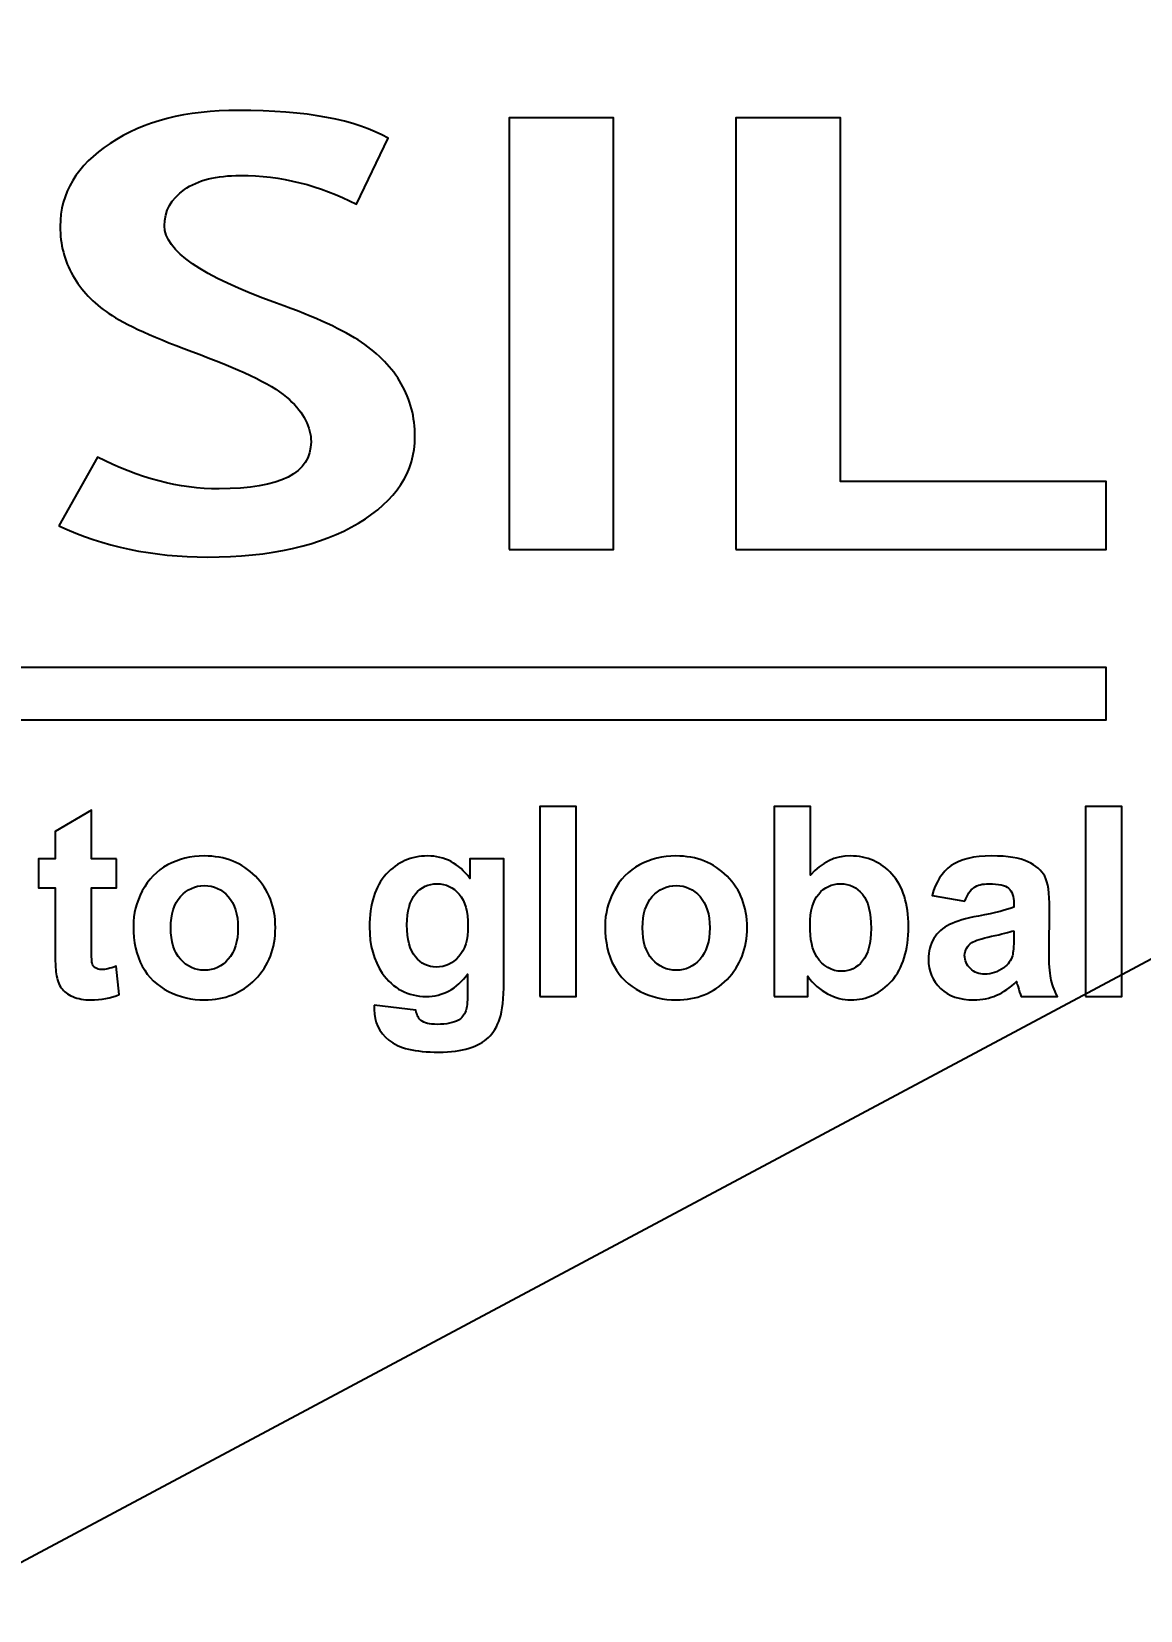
# Model space of a CAD drawing. Extents: x 0 to 616, y 0 to 436.
# Drawn here: x 527.76 to 544.1, y 299.57 to 322.84 of the extents above; entities that cross this region are included whole.
import ezdxf

# ---------------------------------------------------------------- set-up
doc = ezdxf.new("R2010")
doc.units = 0
doc.header["$LTSCALE"] = 1.5
doc.linetypes.add('CENTER2', pattern=[1.125, 0.75, -0.125, 0.125, -0.125])
doc.layers.get('0').update_dxf_attribs({"linetype": 'CONTINUOUS'})
doc.layers.get('Defpoints').update_dxf_attribs({"linetype": 'CONTINUOUS'})
for name, color, linetype, lineweight in [('AM_0', 7, 'CONTINUOUS', 50), ('AM_5', 3, 'CONTINUOUS', 25), ('AM_8', 1, 'CONTINUOUS', 25)]:
    doc.layers.add(name, color=color, linetype=linetype, lineweight=lineweight)
doc.styles.get("Standard").update_dxf_attribs({"font": 'ISOCP.SHX'})
doc.dimstyles.new('AM_ISO$3', dxfattribs={"dimtxt": 3.5, "dimasz": 2.5, "dimexe": 1, "dimexo": 1, "dimgap": 1.5, "dimtad": 1, "dimtoh": 1, "dimdsep": 46, "dimtxsty": 'Standard', "dimcen": 0, "dimclrd": 256, "dimclre": 256, "dimclrt": 2, "dimadec": 0, "dimazin": 2, "dimtp": 0.1, "dimtm": 0.1, "dimtfac": 0.71, "dimtdec": 3, "dimtofl": 0, "dimtmove": 0, "dimatfit": 0, "dimfxl": 1, "dimlwd": -1, "dimlwe": -1, "dimarcsym": 0})

# ---------------------------------------------------------------- blocks, each defined once
blk = doc.blocks.new('*D36')
at = {"layer": 'AM_5', "transparency": 16777216}
blk.add_line((550.151, 312.313), (477.374, 273.457), dxfattribs=at)
for points in [[(549.856, 312.864), (550.445, 311.761), (553.459, 314.079)], [(477.08, 274.008), (477.668, 272.905), (474.066, 271.691)]]:
    blk.add_solid(points, dxfattribs=at)
at = {"layer": 'Defpoints', "color": 0, "transparency": 16777216}
for p in [(553.459, 314.079), (474.066, 271.691)]:
    blk.add_point(p, dxfattribs=at)
at = {"layer": 'AM_5', "color": 3, "transparency": 16777216, "insert": (484.961, 283.034), "char_height": 5.25, "attachment_point": 5, "rotation": 28.098}
blk.add_mtext('∅90', dxfattribs=at)

msp = doc.modelspace()

# ---------------------------------------------------------------- linework, layer by layer
at = {"linetype": 'Continuous'}
msp.add_circle((513.762, 292.885), 79.175, dxfattribs=at)
for points, knots in [([(513.762, 355.873), (531.156, 355.873), (546.903, 348.823), (558.302, 337.424), (558.302, 337.424), (569.701, 326.026), (576.751, 310.278), (576.751, 292.885), (576.751, 292.885), (576.751, 275.491), (569.701, 259.744), (558.302, 248.345), (558.302, 248.345), (546.903, 236.947), (531.156, 229.896), (513.762, 229.896), (513.762, 229.896), (496.369, 229.896), (480.622, 236.947), (469.223, 248.345), (469.223, 248.345), (457.824, 259.744), (450.774, 275.491), (450.774, 292.885), (450.774, 292.885), (450.774, 310.278), (457.824, 326.026), (469.223, 337.424), (469.223, 337.424), (480.622, 348.823), (496.369, 355.873), (513.762, 355.873)], [0, 0, 0, 0, 0.111111, 0.111111, 0.111111, 0.111111, 0.222222, 0.222222, 0.222222, 0.222222, 0.333333, 0.333333, 0.333333, 0.333333, 0.444444, 0.444444, 0.444444, 0.444444, 0.555556, 0.555556, 0.555556, 0.555556, 0.666667, 0.666667, 0.666667, 0.666667, 0.777778, 0.777778, 0.777778, 0.777778, 1, 1, 1, 1]), ([(557.836, 336.958), (546.556, 348.237), (530.974, 355.214), (513.762, 355.214), (513.762, 355.214), (496.551, 355.214), (480.969, 348.237), (469.689, 336.958), (469.689, 336.958), (458.41, 325.679), (451.434, 310.096), (451.434, 292.885), (451.434, 292.885), (451.434, 275.673), (458.41, 260.091), (469.689, 248.812), (469.689, 248.812), (480.969, 237.532), (496.551, 230.556), (513.762, 230.556), (513.762, 230.556), (530.974, 230.556), (546.556, 237.532), (557.836, 248.812), (557.836, 248.812), (569.115, 260.091), (576.091, 275.673), (576.091, 292.885), (576.091, 292.885), (576.091, 310.096), (569.115, 325.679), (557.836, 336.958)], [0, 0, 0, 0, 0.111111, 0.111111, 0.111111, 0.111111, 0.222222, 0.222222, 0.222222, 0.222222, 0.333333, 0.333333, 0.333333, 0.333333, 0.444444, 0.444444, 0.444444, 0.444444, 0.555556, 0.555556, 0.555556, 0.555556, 0.666667, 0.666667, 0.666667, 0.666667, 0.777778, 0.777778, 0.777778, 0.777778, 1, 1, 1, 1]), ([(528.166, 315.558), (528.166, 315.558), (528.735, 316.572), (528.735, 316.572), (528.735, 316.572), (529.341, 316.258), (529.938, 316.103), (530.526, 316.103), (530.526, 316.103), (531.43, 316.103), (531.881, 316.334), (531.881, 316.797), (531.881, 316.797), (531.881, 317.015), (531.774, 317.221), (531.562, 317.419), (531.562, 317.419), (531.35, 317.616), (530.91, 317.837), (530.245, 318.082), (530.245, 318.082), (529.581, 318.327), (529.133, 318.528), (528.903, 318.686), (528.903, 318.686), (528.672, 318.844), (528.495, 319.031), (528.37, 319.249), (528.37, 319.249), (528.247, 319.466), (528.184, 319.706), (528.184, 319.97), (528.184, 319.97), (528.184, 320.463), (528.43, 320.871), (528.921, 321.196), (528.921, 321.196), (529.411, 321.521), (530.041, 321.682), (530.811, 321.682), (530.811, 321.682), (531.812, 321.682), (532.547, 321.544), (533.017, 321.27), (533.017, 321.27), (533.017, 321.27), (532.549, 320.297), (532.549, 320.297), (532.549, 320.297), (532.01, 320.58), (531.438, 320.722), (530.841, 320.722), (530.841, 320.722), (530.486, 320.722), (530.211, 320.653), (530.015, 320.516), (530.015, 320.516), (529.819, 320.378), (529.722, 320.199), (529.722, 319.979), (529.722, 319.979), (529.722, 319.614), (530.272, 319.234), (531.372, 318.84), (531.372, 318.84), (531.951, 318.632), (532.369, 318.439), (532.625, 318.264), (532.625, 318.264), (532.882, 318.089), (533.078, 317.885), (533.211, 317.652), (533.211, 317.652), (533.346, 317.419), (533.413, 317.158), (533.413, 316.871), (533.413, 316.871), (533.413, 316.355), (533.136, 315.931), (532.581, 315.598), (532.581, 315.598), (532.028, 315.265), (531.285, 315.098), (530.354, 315.098), (530.354, 315.098), (529.547, 315.098), (528.818, 315.251), (528.166, 315.558)], [0, 0, 0, 0, 0.043478, 0.043478, 0.043478, 0.043478, 0.086957, 0.086957, 0.086957, 0.086957, 0.130435, 0.130435, 0.130435, 0.130435, 0.173913, 0.173913, 0.173913, 0.173913, 0.217391, 0.217391, 0.217391, 0.217391, 0.26087, 0.26087, 0.26087, 0.26087, 0.304348, 0.304348, 0.304348, 0.304348, 0.347826, 0.347826, 0.347826, 0.347826, 0.391304, 0.391304, 0.391304, 0.391304, 0.434783, 0.434783, 0.434783, 0.434783, 0.478261, 0.478261, 0.478261, 0.478261, 0.521739, 0.521739, 0.521739, 0.521739, 0.565217, 0.565217, 0.565217, 0.565217, 0.608696, 0.608696, 0.608696, 0.608696, 0.652174, 0.652174, 0.652174, 0.652174, 0.695652, 0.695652, 0.695652, 0.695652, 0.73913, 0.73913, 0.73913, 0.73913, 0.782609, 0.782609, 0.782609, 0.782609, 0.826087, 0.826087, 0.826087, 0.826087, 0.869565, 0.869565, 0.869565, 0.869565, 0.913043, 0.913043, 0.913043, 0.913043, 1, 1, 1, 1]), ([(534.802, 315.207), (534.802, 315.207), (534.802, 321.574), (534.802, 321.574), (534.802, 321.574), (534.802, 321.574), (536.34, 321.574), (536.34, 321.574), (536.34, 321.574), (536.34, 321.574), (536.34, 315.207), (536.34, 315.207), (536.34, 315.207), (536.34, 315.207), (534.802, 315.207), (534.802, 315.207)], [0, 0, 0, 0, 0.2, 0.2, 0.2, 0.2, 0.4, 0.4, 0.4, 0.4, 0.6, 0.6, 0.6, 0.6, 1, 1, 1, 1]), ([(538.143, 315.207), (538.143, 315.207), (538.143, 321.574), (538.143, 321.574), (538.143, 321.574), (538.143, 321.574), (539.682, 321.574), (539.682, 321.574), (539.682, 321.574), (539.682, 321.574), (539.682, 316.211), (539.682, 316.211), (539.682, 316.211), (539.682, 316.211), (543.598, 316.211), (543.598, 316.211), (543.598, 316.211), (543.598, 316.211), (543.598, 315.207), (543.598, 315.207), (543.598, 315.207), (543.598, 315.207), (538.143, 315.207), (538.143, 315.207)], [0, 0, 0, 0, 0.142857, 0.142857, 0.142857, 0.142857, 0.285714, 0.285714, 0.285714, 0.285714, 0.428571, 0.428571, 0.428571, 0.428571, 0.571429, 0.571429, 0.571429, 0.571429, 0.714286, 0.714286, 0.714286, 0.714286, 1, 1, 1, 1]), ([(484.524, 313.467), (484.524, 313.467), (543.599, 313.467), (543.599, 313.467), (543.599, 313.467), (543.599, 313.467), (543.599, 312.698), (543.599, 312.698), (543.599, 312.698), (543.599, 312.698), (484.524, 312.698), (484.524, 312.698), (484.524, 312.698), (484.524, 312.698), (484.524, 313.467), (484.524, 313.467)], [0, 0, 0, 0, 0.2, 0.2, 0.2, 0.2, 0.4, 0.4, 0.4, 0.4, 0.6, 0.6, 0.6, 0.6, 1, 1, 1, 1]), ([(535.254, 308.62), (535.254, 308.62), (535.254, 311.418), (535.254, 311.418), (535.254, 311.418), (535.254, 311.418), (535.79, 311.418), (535.79, 311.418), (535.79, 311.418), (535.79, 311.418), (535.79, 308.62), (535.79, 308.62), (535.79, 308.62), (535.79, 308.62), (535.254, 308.62), (535.254, 308.62)], [0, 0, 0, 0, 0.2, 0.2, 0.2, 0.2, 0.4, 0.4, 0.4, 0.4, 0.6, 0.6, 0.6, 0.6, 1, 1, 1, 1]), ([(538.707, 308.62), (538.707, 308.62), (538.707, 311.418), (538.707, 311.418), (538.707, 311.418), (538.707, 311.418), (539.242, 311.418), (539.242, 311.418), (539.242, 311.418), (539.242, 311.418), (539.242, 310.409), (539.242, 310.409), (539.242, 310.409), (539.408, 310.597), (539.604, 310.691), (539.83, 310.691), (539.83, 310.691), (540.078, 310.691), (540.282, 310.602), (540.443, 310.423), (540.443, 310.423), (540.605, 310.244), (540.686, 309.986), (540.686, 309.651), (540.686, 309.651), (540.686, 309.304), (540.604, 309.037), (540.439, 308.85), (540.439, 308.85), (540.274, 308.663), (540.073, 308.569), (539.838, 308.569), (539.838, 308.569), (539.722, 308.569), (539.608, 308.599), (539.495, 308.658), (539.495, 308.658), (539.382, 308.718), (539.285, 308.804), (539.203, 308.918), (539.203, 308.918), (539.203, 308.918), (539.203, 308.62), (539.203, 308.62), (539.203, 308.62), (539.203, 308.62), (538.707, 308.62), (538.707, 308.62)], [0, 0, 0, 0, 0.076923, 0.076923, 0.076923, 0.076923, 0.153846, 0.153846, 0.153846, 0.153846, 0.230769, 0.230769, 0.230769, 0.230769, 0.307692, 0.307692, 0.307692, 0.307692, 0.384615, 0.384615, 0.384615, 0.384615, 0.461538, 0.461538, 0.461538, 0.461538, 0.538462, 0.538462, 0.538462, 0.538462, 0.615385, 0.615385, 0.615385, 0.615385, 0.692308, 0.692308, 0.692308, 0.692308, 0.769231, 0.769231, 0.769231, 0.769231, 0.846154, 0.846154, 0.846154, 0.846154, 1, 1, 1, 1]), ([(543.295, 308.62), (543.295, 308.62), (543.295, 311.418), (543.295, 311.418), (543.295, 311.418), (543.295, 311.418), (543.831, 311.418), (543.831, 311.418), (543.831, 311.418), (543.831, 311.418), (543.831, 308.62), (543.831, 308.62), (543.831, 308.62), (543.831, 308.62), (543.295, 308.62), (543.295, 308.62)], [0, 0, 0, 0, 0.2, 0.2, 0.2, 0.2, 0.4, 0.4, 0.4, 0.4, 0.6, 0.6, 0.6, 0.6, 1, 1, 1, 1]), ([(529.013, 310.648), (529.013, 310.648), (529.013, 310.222), (529.013, 310.222), (529.013, 310.222), (529.013, 310.222), (528.645, 310.222), (528.645, 310.222), (528.645, 310.222), (528.645, 310.222), (528.645, 309.401), (528.645, 309.401), (528.645, 309.401), (528.645, 309.234), (528.648, 309.137), (528.656, 309.11), (528.656, 309.11), (528.663, 309.082), (528.678, 309.06), (528.704, 309.041), (528.704, 309.041), (528.729, 309.024), (528.759, 309.015), (528.794, 309.015), (528.794, 309.015), (528.845, 309.015), (528.916, 309.032), (529.011, 309.066), (529.011, 309.066), (529.011, 309.066), (529.056, 308.649), (529.056, 308.649), (529.056, 308.649), (528.931, 308.596), (528.79, 308.569), (528.633, 308.569), (528.633, 308.569), (528.536, 308.569), (528.45, 308.585), (528.372, 308.618), (528.372, 308.618), (528.294, 308.65), (528.238, 308.693), (528.202, 308.744), (528.202, 308.744), (528.165, 308.796), (528.14, 308.866), (528.126, 308.955), (528.126, 308.955), (528.115, 309.017), (528.109, 309.144), (528.109, 309.334), (528.109, 309.334), (528.109, 309.334), (528.109, 310.222), (528.109, 310.222), (528.109, 310.222), (528.109, 310.222), (527.863, 310.222), (527.863, 310.222), (527.863, 310.222), (527.863, 310.222), (527.863, 310.648), (527.863, 310.648), (527.863, 310.648), (527.863, 310.648), (528.109, 310.648), (528.109, 310.648), (528.109, 310.648), (528.109, 310.648), (528.109, 311.051), (528.109, 311.051), (528.109, 311.051), (528.109, 311.051), (528.645, 311.367), (528.645, 311.367), (528.645, 311.367), (528.645, 311.367), (528.645, 310.648), (528.645, 310.648), (528.645, 310.648), (528.645, 310.648), (529.013, 310.648), (529.013, 310.648)], [0, 0, 0, 0, 0.045455, 0.045455, 0.045455, 0.045455, 0.090909, 0.090909, 0.090909, 0.090909, 0.136364, 0.136364, 0.136364, 0.136364, 0.181818, 0.181818, 0.181818, 0.181818, 0.227273, 0.227273, 0.227273, 0.227273, 0.272727, 0.272727, 0.272727, 0.272727, 0.318182, 0.318182, 0.318182, 0.318182, 0.363636, 0.363636, 0.363636, 0.363636, 0.409091, 0.409091, 0.409091, 0.409091, 0.454545, 0.454545, 0.454545, 0.454545, 0.5, 0.5, 0.5, 0.5, 0.545455, 0.545455, 0.545455, 0.545455, 0.590909, 0.590909, 0.590909, 0.590909, 0.636364, 0.636364, 0.636364, 0.636364, 0.681818, 0.681818, 0.681818, 0.681818, 0.727273, 0.727273, 0.727273, 0.727273, 0.772727, 0.772727, 0.772727, 0.772727, 0.818182, 0.818182, 0.818182, 0.818182, 0.863636, 0.863636, 0.863636, 0.863636, 0.909091, 0.909091, 0.909091, 0.909091, 1, 1, 1, 1]), ([(529.263, 309.659), (529.263, 309.837), (529.307, 310.01), (529.395, 310.177), (529.395, 310.177), (529.483, 310.344), (529.607, 310.471), (529.768, 310.559), (529.768, 310.559), (529.929, 310.647), (530.109, 310.691), (530.308, 310.691), (530.308, 310.691), (530.615, 310.691), (530.866, 310.592), (531.062, 310.392), (531.062, 310.392), (531.258, 310.192), (531.356, 309.941), (531.356, 309.636), (531.356, 309.636), (531.356, 309.329), (531.257, 309.074), (531.059, 308.872), (531.059, 308.872), (530.861, 308.67), (530.612, 308.569), (530.312, 308.569), (530.312, 308.569), (530.126, 308.569), (529.948, 308.611), (529.779, 308.695), (529.779, 308.695), (529.611, 308.779), (529.483, 308.903), (529.395, 309.065), (529.395, 309.065), (529.307, 309.228), (529.263, 309.426), (529.263, 309.659)], [0, 0, 0, 0, 0.090909, 0.090909, 0.090909, 0.090909, 0.181818, 0.181818, 0.181818, 0.181818, 0.272727, 0.272727, 0.272727, 0.272727, 0.363636, 0.363636, 0.363636, 0.363636, 0.454545, 0.454545, 0.454545, 0.454545, 0.545455, 0.545455, 0.545455, 0.545455, 0.636364, 0.636364, 0.636364, 0.636364, 0.727273, 0.727273, 0.727273, 0.727273, 0.818182, 0.818182, 0.818182, 0.818182, 1, 1, 1, 1]), ([(532.814, 308.491), (532.814, 308.491), (533.428, 308.417), (533.428, 308.417), (533.428, 308.417), (533.438, 308.344), (533.462, 308.295), (533.498, 308.267), (533.498, 308.267), (533.55, 308.229), (533.63, 308.209), (533.739, 308.209), (533.739, 308.209), (533.88, 308.209), (533.985, 308.23), (534.055, 308.273), (534.055, 308.273), (534.102, 308.301), (534.138, 308.346), (534.162, 308.408), (534.162, 308.408), (534.178, 308.452), (534.187, 308.535), (534.187, 308.654), (534.187, 308.654), (534.187, 308.654), (534.189, 308.951), (534.189, 308.951), (534.189, 308.951), (534.028, 308.73), (533.824, 308.62), (533.579, 308.62), (533.579, 308.62), (533.307, 308.62), (533.09, 308.735), (532.931, 308.965), (532.931, 308.965), (532.806, 309.147), (532.743, 309.374), (532.743, 309.644), (532.743, 309.644), (532.743, 309.984), (532.825, 310.243), (532.989, 310.422), (532.989, 310.422), (533.153, 310.601), (533.357, 310.691), (533.601, 310.691), (533.601, 310.691), (533.852, 310.691), (534.059, 310.581), (534.222, 310.361), (534.222, 310.361), (534.222, 310.361), (534.222, 310.648), (534.222, 310.648), (534.222, 310.648), (534.222, 310.648), (534.723, 310.648), (534.723, 310.648), (534.723, 310.648), (534.723, 310.648), (534.723, 308.83), (534.723, 308.83), (534.723, 308.83), (534.723, 308.591), (534.703, 308.411), (534.663, 308.294), (534.663, 308.294), (534.624, 308.175), (534.569, 308.082), (534.497, 308.015), (534.497, 308.015), (534.426, 307.948), (534.331, 307.894), (534.211, 307.856), (534.211, 307.856), (534.092, 307.818), (533.942, 307.799), (533.76, 307.799), (533.76, 307.799), (533.415, 307.799), (533.172, 307.858), (533.027, 307.976), (533.027, 307.976), (532.883, 308.095), (532.812, 308.244), (532.812, 308.426), (532.812, 308.426), (532.812, 308.443), (532.812, 308.465), (532.814, 308.491)], [0, 0, 0, 0, 0.041667, 0.041667, 0.041667, 0.041667, 0.083333, 0.083333, 0.083333, 0.083333, 0.125, 0.125, 0.125, 0.125, 0.166667, 0.166667, 0.166667, 0.166667, 0.208333, 0.208333, 0.208333, 0.208333, 0.25, 0.25, 0.25, 0.25, 0.291667, 0.291667, 0.291667, 0.291667, 0.333333, 0.333333, 0.333333, 0.333333, 0.375, 0.375, 0.375, 0.375, 0.416667, 0.416667, 0.416667, 0.416667, 0.458333, 0.458333, 0.458333, 0.458333, 0.5, 0.5, 0.5, 0.5, 0.541667, 0.541667, 0.541667, 0.541667, 0.583333, 0.583333, 0.583333, 0.583333, 0.625, 0.625, 0.625, 0.625, 0.666667, 0.666667, 0.666667, 0.666667, 0.708333, 0.708333, 0.708333, 0.708333, 0.75, 0.75, 0.75, 0.75, 0.791667, 0.791667, 0.791667, 0.791667, 0.833333, 0.833333, 0.833333, 0.833333, 0.875, 0.875, 0.875, 0.875, 0.916667, 0.916667, 0.916667, 0.916667, 1, 1, 1, 1]), ([(536.215, 309.659), (536.215, 309.837), (536.259, 310.01), (536.347, 310.177), (536.347, 310.177), (536.435, 310.344), (536.56, 310.471), (536.721, 310.559), (536.721, 310.559), (536.882, 310.647), (537.061, 310.691), (537.26, 310.691), (537.26, 310.691), (537.567, 310.691), (537.818, 310.592), (538.014, 310.392), (538.014, 310.392), (538.211, 310.192), (538.308, 309.941), (538.308, 309.636), (538.308, 309.636), (538.308, 309.329), (538.209, 309.074), (538.012, 308.872), (538.012, 308.872), (537.813, 308.67), (537.564, 308.569), (537.264, 308.569), (537.264, 308.569), (537.078, 308.569), (536.901, 308.611), (536.732, 308.695), (536.732, 308.695), (536.564, 308.779), (536.435, 308.903), (536.347, 309.065), (536.347, 309.065), (536.259, 309.228), (536.215, 309.426), (536.215, 309.659)], [0, 0, 0, 0, 0.090909, 0.090909, 0.090909, 0.090909, 0.181818, 0.181818, 0.181818, 0.181818, 0.272727, 0.272727, 0.272727, 0.272727, 0.363636, 0.363636, 0.363636, 0.363636, 0.454545, 0.454545, 0.454545, 0.454545, 0.545455, 0.545455, 0.545455, 0.545455, 0.636364, 0.636364, 0.636364, 0.636364, 0.727273, 0.727273, 0.727273, 0.727273, 0.818182, 0.818182, 0.818182, 0.818182, 1, 1, 1, 1]), ([(541.518, 310.023), (541.518, 310.023), (541.033, 310.109), (541.033, 310.109), (541.033, 310.109), (541.088, 310.307), (541.183, 310.453), (541.316, 310.549), (541.316, 310.549), (541.45, 310.644), (541.649, 310.691), (541.912, 310.691), (541.912, 310.691), (542.151, 310.691), (542.33, 310.663), (542.447, 310.607), (542.447, 310.607), (542.564, 310.55), (542.647, 310.478), (542.694, 310.391), (542.694, 310.391), (542.742, 310.304), (542.766, 310.144), (542.766, 309.911), (542.766, 309.911), (542.766, 309.911), (542.758, 309.286), (542.758, 309.286), (542.758, 309.286), (542.758, 309.108), (542.767, 308.976), (542.784, 308.891), (542.784, 308.891), (542.801, 308.807), (542.833, 308.716), (542.88, 308.62), (542.88, 308.62), (542.88, 308.62), (542.348, 308.62), (542.348, 308.62), (542.348, 308.62), (542.334, 308.655), (542.316, 308.707), (542.296, 308.776), (542.296, 308.776), (542.288, 308.808), (542.281, 308.829), (542.277, 308.839), (542.277, 308.839), (542.186, 308.749), (542.088, 308.682), (541.984, 308.637), (541.984, 308.637), (541.88, 308.592), (541.769, 308.569), (541.651, 308.569), (541.651, 308.569), (541.443, 308.569), (541.278, 308.626), (541.159, 308.739), (541.159, 308.739), (541.039, 308.852), (540.979, 308.995), (540.979, 309.168), (540.979, 309.168), (540.979, 309.282), (541.006, 309.385), (541.061, 309.474), (541.061, 309.474), (541.115, 309.564), (541.192, 309.633), (541.291, 309.68), (541.291, 309.68), (541.389, 309.728), (541.531, 309.77), (541.717, 309.805), (541.717, 309.805), (541.968, 309.852), (542.142, 309.897), (542.238, 309.937), (542.238, 309.937), (542.238, 309.937), (542.238, 309.991), (542.238, 309.991), (542.238, 309.991), (542.238, 310.095), (542.213, 310.169), (542.162, 310.214), (542.162, 310.214), (542.11, 310.259), (542.014, 310.281), (541.872, 310.281), (541.872, 310.281), (541.777, 310.281), (541.702, 310.262), (541.649, 310.224), (541.649, 310.224), (541.595, 310.186), (541.552, 310.119), (541.518, 310.023)], [0, 0, 0, 0, 0.038462, 0.038462, 0.038462, 0.038462, 0.076923, 0.076923, 0.076923, 0.076923, 0.115385, 0.115385, 0.115385, 0.115385, 0.153846, 0.153846, 0.153846, 0.153846, 0.192308, 0.192308, 0.192308, 0.192308, 0.230769, 0.230769, 0.230769, 0.230769, 0.269231, 0.269231, 0.269231, 0.269231, 0.307692, 0.307692, 0.307692, 0.307692, 0.346154, 0.346154, 0.346154, 0.346154, 0.384615, 0.384615, 0.384615, 0.384615, 0.423077, 0.423077, 0.423077, 0.423077, 0.461538, 0.461538, 0.461538, 0.461538, 0.5, 0.5, 0.5, 0.5, 0.538462, 0.538462, 0.538462, 0.538462, 0.576923, 0.576923, 0.576923, 0.576923, 0.615385, 0.615385, 0.615385, 0.615385, 0.653846, 0.653846, 0.653846, 0.653846, 0.692308, 0.692308, 0.692308, 0.692308, 0.730769, 0.730769, 0.730769, 0.730769, 0.769231, 0.769231, 0.769231, 0.769231, 0.807692, 0.807692, 0.807692, 0.807692, 0.846154, 0.846154, 0.846154, 0.846154, 0.884615, 0.884615, 0.884615, 0.884615, 0.923077, 0.923077, 0.923077, 0.923077, 1, 1, 1, 1]), ([(529.815, 309.63), (529.815, 309.429), (529.862, 309.274), (529.958, 309.168), (529.958, 309.168), (530.053, 309.06), (530.171, 309.007), (530.311, 309.007), (530.311, 309.007), (530.45, 309.007), (530.568, 309.06), (530.662, 309.168), (530.662, 309.168), (530.757, 309.274), (530.804, 309.43), (530.804, 309.634), (530.804, 309.634), (530.804, 309.833), (530.757, 309.986), (530.662, 310.093), (530.662, 310.093), (530.568, 310.2), (530.45, 310.254), (530.311, 310.254), (530.311, 310.254), (530.171, 310.254), (530.053, 310.2), (529.958, 310.093), (529.958, 310.093), (529.862, 309.986), (529.815, 309.831), (529.815, 309.63)], [0, 0, 0, 0, 0.111111, 0.111111, 0.111111, 0.111111, 0.222222, 0.222222, 0.222222, 0.222222, 0.333333, 0.333333, 0.333333, 0.333333, 0.444444, 0.444444, 0.444444, 0.444444, 0.555556, 0.555556, 0.555556, 0.555556, 0.666667, 0.666667, 0.666667, 0.666667, 0.777778, 0.777778, 0.777778, 0.777778, 1, 1, 1, 1]), ([(533.295, 309.675), (533.295, 309.46), (533.337, 309.303), (533.419, 309.203), (533.419, 309.203), (533.503, 309.104), (533.606, 309.054), (533.728, 309.054), (533.728, 309.054), (533.858, 309.054), (533.969, 309.105), (534.059, 309.207), (534.059, 309.207), (534.15, 309.31), (534.194, 309.461), (534.194, 309.661), (534.194, 309.661), (534.194, 309.871), (534.151, 310.027), (534.065, 310.128), (534.065, 310.128), (533.979, 310.23), (533.869, 310.281), (533.737, 310.281), (533.737, 310.281), (533.608, 310.281), (533.503, 310.231), (533.419, 310.131), (533.419, 310.131), (533.337, 310.031), (533.295, 309.88), (533.295, 309.675)], [0, 0, 0, 0, 0.111111, 0.111111, 0.111111, 0.111111, 0.222222, 0.222222, 0.222222, 0.222222, 0.333333, 0.333333, 0.333333, 0.333333, 0.444444, 0.444444, 0.444444, 0.444444, 0.555556, 0.555556, 0.555556, 0.555556, 0.666667, 0.666667, 0.666667, 0.666667, 0.777778, 0.777778, 0.777778, 0.777778, 1, 1, 1, 1]), ([(536.767, 309.63), (536.767, 309.429), (536.815, 309.274), (536.91, 309.168), (536.91, 309.168), (537.006, 309.06), (537.123, 309.007), (537.263, 309.007), (537.263, 309.007), (537.403, 309.007), (537.52, 309.06), (537.615, 309.168), (537.615, 309.168), (537.709, 309.274), (537.757, 309.43), (537.757, 309.634), (537.757, 309.634), (537.757, 309.833), (537.709, 309.986), (537.615, 310.093), (537.615, 310.093), (537.52, 310.2), (537.403, 310.254), (537.263, 310.254), (537.263, 310.254), (537.123, 310.254), (537.006, 310.2), (536.91, 310.093), (536.91, 310.093), (536.815, 309.986), (536.767, 309.831), (536.767, 309.63)], [0, 0, 0, 0, 0.111111, 0.111111, 0.111111, 0.111111, 0.222222, 0.222222, 0.222222, 0.222222, 0.333333, 0.333333, 0.333333, 0.333333, 0.444444, 0.444444, 0.444444, 0.444444, 0.555556, 0.555556, 0.555556, 0.555556, 0.666667, 0.666667, 0.666667, 0.666667, 0.777778, 0.777778, 0.777778, 0.777778, 1, 1, 1, 1]), ([(539.235, 309.673), (539.235, 309.463), (539.268, 309.306), (539.334, 309.206), (539.334, 309.206), (539.428, 309.063), (539.551, 308.991), (539.705, 308.991), (539.705, 308.991), (539.824, 308.991), (539.925, 309.042), (540.009, 309.144), (540.009, 309.144), (540.093, 309.245), (540.134, 309.405), (540.134, 309.624), (540.134, 309.624), (540.134, 309.856), (540.092, 310.024), (540.008, 310.126), (540.008, 310.126), (539.924, 310.229), (539.816, 310.281), (539.684, 310.281), (539.684, 310.281), (539.555, 310.281), (539.448, 310.231), (539.363, 310.13), (539.363, 310.13), (539.278, 310.03), (539.235, 309.878), (539.235, 309.673)], [0, 0, 0, 0, 0.111111, 0.111111, 0.111111, 0.111111, 0.222222, 0.222222, 0.222222, 0.222222, 0.333333, 0.333333, 0.333333, 0.333333, 0.444444, 0.444444, 0.444444, 0.444444, 0.555556, 0.555556, 0.555556, 0.555556, 0.666667, 0.666667, 0.666667, 0.666667, 0.777778, 0.777778, 0.777778, 0.777778, 1, 1, 1, 1]), ([(542.238, 309.589), (542.17, 309.566), (542.061, 309.539), (541.911, 309.507), (541.911, 309.507), (541.763, 309.475), (541.665, 309.444), (541.619, 309.414), (541.619, 309.414), (541.55, 309.364), (541.514, 309.301), (541.514, 309.225), (541.514, 309.225), (541.514, 309.149), (541.542, 309.085), (541.599, 309.03), (541.599, 309.03), (541.655, 308.976), (541.726, 308.948), (541.812, 308.948), (541.812, 308.948), (541.909, 308.948), (542.001, 308.98), (542.09, 309.043), (542.09, 309.043), (542.154, 309.092), (542.197, 309.151), (542.217, 309.221), (542.217, 309.221), (542.231, 309.267), (542.238, 309.354), (542.238, 309.482), (542.238, 309.482), (542.238, 309.482), (542.238, 309.589), (542.238, 309.589)], [0, 0, 0, 0, 0.1, 0.1, 0.1, 0.1, 0.2, 0.2, 0.2, 0.2, 0.3, 0.3, 0.3, 0.3, 0.4, 0.4, 0.4, 0.4, 0.5, 0.5, 0.5, 0.5, 0.6, 0.6, 0.6, 0.6, 0.7, 0.7, 0.7, 0.7, 0.8, 0.8, 0.8, 0.8, 1, 1, 1, 1])]:
    msp.add_open_spline(points, degree=3, knots=knots, dxfattribs=at)
at = {"layer": 'AM_0'}
for radius in [85.3, 79.175]:
    msp.add_circle((513.762, 292.885), radius, dxfattribs=at)
at = {"layer": 'AM_8', "linetype": 'CENTER2', "ltscale": 10}
msp.add_circle((513.762, 292.885), 45, dxfattribs=at)

# ---------------------------------------------------------------- dimensions: what is measured, and where the dimension line sits
at = {"layer": 'AM_5'}
dim = msp.add_diameter_dim_2p(p1=(553.459, 314.079), p2=(474.066, 271.691), dimstyle='AM_ISO$3', override={"dimscale": 1.5, "dimclrt": 3, "dimadec": 2, "dimtp": 0, "dimtm": 0.12, "dimtdec": 2}, dxfattribs=at)
dim.commit()
dim.dimension.update_dxf_attribs({"geometry": '*D36', "text_midpoint": (487.257, 278.733), "dimtype": 163})

doc.saveas('drawing.dxf')
